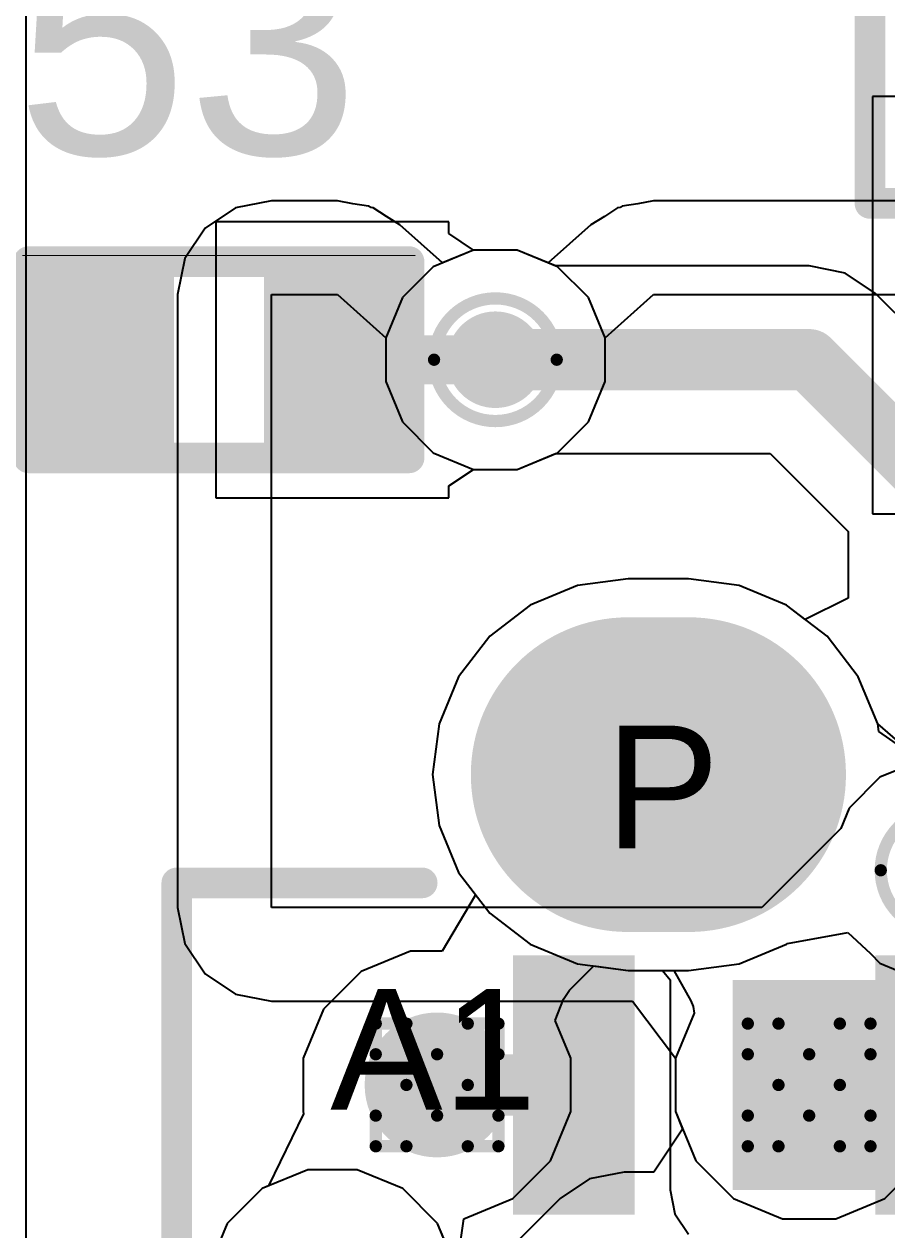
# Model space of a CAD drawing. Header units: inches. Extents: x -11 to 5379, y 0 to 5429.
# Drawn here: x 72.407 to 75.98, y 46.012 to 51.005 of the extents above; entities that cross this region are included whole.
import ezdxf

# ---------------------------------------------------------------- set-up
doc = ezdxf.new("R2010")
doc.units = ezdxf.units.IN
for name, color, linetype in [('Bottom Layer', 5, 'Continuous'), ('Bottom Solder', 6, 'Continuous'), ('Drill Drawing', 1, 'Continuous'), ('GND', 16, 'Continuous'), ('Multi-Layer', 9, 'Continuous'), ('Pad Holes', 156, 'Continuous'), ('PWR', 76, 'Continuous'), ('Top Layer', 1, 'Continuous'), ('Top Overlay', 2, 'Continuous'), ('Top Paste', 8, 'Continuous'), ('Top Solder', 216, 'Continuous'), ('Via Holes', 16, 'Continuous')]:
    doc.layers.add(name, color=color, linetype=linetype)
doc.styles.add('Arial', font='', dxfattribs={"height": 0.2})
doc.styles.get('Arial').set_extended_font_data('Arial')

# ---------------------------------------------------------------- blocks, each defined once
blk = doc.blocks.new('SOT_23_6_102')
at = {"layer": 'Top Layer'}
for points in [[(-1.92, 1.26), (-0.7, 1.26), (-0.7, 0.64), (-1.92, 0.64)], [(0.7, 1.26), (1.92, 1.26), (1.92, 0.64), (0.7, 0.64)], [(-1.92, 0.31), (-0.7, 0.31), (-0.7, -0.31), (-1.92, -0.31)], [(0.7, 0.31), (1.92, 0.31), (1.92, -0.31), (0.7, -0.31)], [(-1.92, -0.64), (-0.7, -0.64), (-0.7, -1.26), (-1.92, -1.26)], [(0.7, -0.64), (1.92, -0.64), (1.92, -1.26), (0.7, -1.26)]]:
    blk.add_hatch(color=1, dxfattribs=at).paths.add_polyline_path(points)
at = {"layer": 'Top Paste'}
for points in [[(-1.92, 1.26), (-0.7, 1.26), (-0.7, 0.64), (-1.92, 0.64)], [(0.7, 1.26), (1.92, 1.26), (1.92, 0.64), (0.7, 0.64)], [(-1.92, 0.31), (-0.7, 0.31), (-0.7, -0.31), (-1.92, -0.31)], [(0.7, 0.31), (1.92, 0.31), (1.92, -0.31), (0.7, -0.31)], [(-1.92, -0.64), (-0.7, -0.64), (-0.7, -1.26), (-1.92, -1.26)], [(0.7, -0.64), (1.92, -0.64), (1.92, -1.26), (0.7, -1.26)]]:
    blk.add_hatch(color=8, dxfattribs=at).paths.add_polyline_path(points)
at = {"layer": 'Top Solder'}
for points in [[(-2.0216, 1.3616), (-0.5984, 1.3616), (-0.5984, 0.5384), (-2.0216, 0.5384)], [(0.5984, 1.3616), (2.0216, 1.3616), (2.0216, 0.5384), (0.5984, 0.5384)], [(-2.0216, 0.4116), (-0.5984, 0.4116), (-0.5984, -0.4116), (-2.0216, -0.4116)], [(0.5984, 0.4116), (2.0216, 0.4116), (2.0216, -0.4116), (0.5984, -0.4116)], [(-2.0216, -0.5384), (-0.5984, -0.5384), (-0.5984, -1.3616), (-2.0216, -1.3616)], [(0.5984, -0.5384), (2.0216, -0.5384), (2.0216, -1.3616), (0.5984, -1.3616)]]:
    blk.add_hatch(color=216, dxfattribs=at).paths.add_polyline_path(points)
at = {"layer": 'Top Overlay'}
for points in [[(-0.889, 1.524, 0.127, 0.127, 0), (-0.889, 1.424, 0.127, 0.127, 0)], [(-0.889, 1.524, 0.127, 0.127, 0), (0.8636, 1.524, 0.127, 0.127, 0)], [(0.8636, 1.524, 0.127, 0.127, 0), (0.8636, 1.424, 0.127, 0.127, 0)], [(-2.1844, 1.0922, 0.127, 0.127, 0), (-2.1844, 0.8382, 0.127, 0.127, 0)], [(-2.1844, 1.0922, 0.127, 0.127, 0), (-2.0574, 0.9652, 0.127, 0.127, 0)], [(-2.0574, 0.9652, 0.127, 0.127, 0), (-2.1844, 0.8382, 0.127, 0.127, 0)], [(-0.889, -1.424, 0.127, 0.127, 0), (-0.889, -1.524, 0.127, 0.127, 0)], [(0.8636, -1.424, 0.127, 0.127, 0), (0.8636, -1.524, 0.127, 0.127, 0)], [(-0.889, -1.524, 0.127, 0.127, 0), (0.8636, -1.524, 0.127, 0.127, 0)]]:
    blk.add_lwpolyline(points, format="xyseb", dxfattribs=at)
for points in [[(-0.9207, 1.524, 0.0635, 0.0635, 1), (-0.8572, 1.524, 0.0635, 0.0635, 1)], [(-0.9207, 1.524, 0.0635, 0.0635, 1), (-0.8572, 1.524, 0.0635, 0.0635, 1)], [(0.8318, 1.524, 0.0635, 0.0635, 1), (0.8953, 1.524, 0.0635, 0.0635, 1)], [(0.8318, 1.524, 0.0635, 0.0635, 1), (0.8953, 1.524, 0.0635, 0.0635, 1)], [(-0.9207, 1.424, 0.0635, 0.0635, 1), (-0.8572, 1.424, 0.0635, 0.0635, 1)], [(0.8318, 1.424, 0.0635, 0.0635, 1), (0.8953, 1.424, 0.0635, 0.0635, 1)], [(-2.2161, 1.0922, 0.0635, 0.0635, 1), (-2.1526, 1.0922, 0.0635, 0.0635, 1)], [(-2.2161, 1.0922, 0.0635, 0.0635, 1), (-2.1526, 1.0922, 0.0635, 0.0635, 1)], [(-2.0892, 0.9652, 0.0635, 0.0635, 1), (-2.0257, 0.9652, 0.0635, 0.0635, 1)], [(-2.0892, 0.9652, 0.0635, 0.0635, 1), (-2.0257, 0.9652, 0.0635, 0.0635, 1)], [(-2.2161, 0.8382, 0.0635, 0.0635, 1), (-2.1526, 0.8382, 0.0635, 0.0635, 1)], [(-2.2161, 0.8382, 0.0635, 0.0635, 1), (-2.1526, 0.8382, 0.0635, 0.0635, 1)], [(-0.9207, -1.424, 0.0635, 0.0635, 1), (-0.8572, -1.424, 0.0635, 0.0635, 1)], [(0.8318, -1.424, 0.0635, 0.0635, 1), (0.8953, -1.424, 0.0635, 0.0635, 1)], [(-0.9207, -1.524, 0.0635, 0.0635, 1), (-0.8572, -1.524, 0.0635, 0.0635, 1)], [(-0.9207, -1.524, 0.0635, 0.0635, 1), (-0.8572, -1.524, 0.0635, 0.0635, 1)], [(0.8318, -1.524, 0.0635, 0.0635, 1), (0.8953, -1.524, 0.0635, 0.0635, 1)], [(0.8318, -1.524, 0.0635, 0.0635, 1), (0.8953, -1.524, 0.0635, 0.0635, 1)]]:
    blk.add_lwpolyline(points, format="xyseb", close=True, dxfattribs=at)
blk = doc.blocks.new('R___0402_322')
at = {"layer": 'Top Layer'}
for points in [[(-0.6985, -0.3175), (-0.6985, 0.3175), (-0.2413, 0.3175), (-0.2413, -0.3175)], [(0.2413, -0.3175), (0.2413, 0.3175), (0.6985, 0.3175), (0.6985, -0.3175)]]:
    blk.add_hatch(color=1, dxfattribs=at).paths.add_polyline_path(points)
at = {"layer": 'Top Paste'}
for points in [[(-0.6985, -0.3175), (-0.6985, 0.3175), (-0.2413, 0.3175), (-0.2413, -0.3175)], [(0.2413, -0.3175), (0.2413, 0.3175), (0.6985, 0.3175), (0.6985, -0.3175)]]:
    blk.add_hatch(color=8, dxfattribs=at).paths.add_polyline_path(points)
at = {"layer": 'Top Solder'}
for points in [[(-0.7535, -0.3725), (-0.7535, 0.3725), (-0.1863, 0.3725), (-0.1863, -0.3725)], [(0.1863, -0.3725), (0.1863, 0.3725), (0.7535, 0.3725), (0.7535, -0.3725)]]:
    blk.add_hatch(color=216, dxfattribs=at).paths.add_polyline_path(points)
at = {"layer": 'Top Overlay'}
for points in [[(-0.7874, 0.4064, 0.127, 0.127, 0), (-0.7874, -0.4064, 0.127, 0.127, 0)], [(0.7874, 0.4064, 0.127, 0.127, 0), (-0.7874, 0.4064, 0.127, 0.127, 0)], [(0.7874, 0.4064, 0.127, 0.127, 0), (0.7874, -0.4064, 0.127, 0.127, 0)], [(0.7874, -0.4064, 0.127, 0.127, 0), (-0.7874, -0.4064, 0.127, 0.127, 0)], [(0.8128, -0.4318, 0.00323, 0.00323, 0), (-0.8128, -0.4318, 0.00323, 0.00323, 0)]]:
    blk.add_lwpolyline(points, format="xyseb", dxfattribs=at)
for points in [[(-0.8191, 0.4064, 0.0635, 0.0635, 1), (-0.7556, 0.4064, 0.0635, 0.0635, 1)], [(-0.8191, 0.4064, 0.0635, 0.0635, 1), (-0.7556, 0.4064, 0.0635, 0.0635, 1)], [(0.7556, 0.4064, 0.0635, 0.0635, 1), (0.8191, 0.4064, 0.0635, 0.0635, 1)], [(0.7556, 0.4064, 0.0635, 0.0635, 1), (0.8191, 0.4064, 0.0635, 0.0635, 1)], [(-0.8191, -0.4064, 0.0635, 0.0635, 1), (-0.7556, -0.4064, 0.0635, 0.0635, 1)], [(-0.8191, -0.4064, 0.0635, 0.0635, 1), (-0.7556, -0.4064, 0.0635, 0.0635, 1)], [(0.7556, -0.4064, 0.0635, 0.0635, 1), (0.8191, -0.4064, 0.0635, 0.0635, 1)], [(0.7556, -0.4064, 0.0635, 0.0635, 1), (0.8191, -0.4064, 0.0635, 0.0635, 1)], [(-0.8136, -0.4318, 0.00161, 0.00161, 1), (-0.812, -0.4318, 0.00161, 0.00161, 1)], [(0.812, -0.4318, 0.00161, 0.00161, 1), (0.8136, -0.4318, 0.00161, 0.00161, 1)]]:
    blk.add_lwpolyline(points, format="xyseb", close=True, dxfattribs=at)
blk = doc.blocks.new('U263_163N_4BQC65_517')
at = {"layer": 'Bottom Layer'}
h = blk.add_hatch(color=5, dxfattribs=at)
edge = h.paths.add_edge_path()
edge.add_arc((-2.525, 2.15), 0.55, 90, 270)
edge.add_line((-2.525, 1.6), (-2.275, 1.6))
edge.add_arc((-2.275, 2.15), 0.55, 270, 450)
edge.add_line((-2.275, 2.7), (-2.525, 2.7))
at = {"layer": 'Bottom Solder'}
h = blk.add_hatch(color=6, dxfattribs=at)
edge = h.paths.add_edge_path()
edge.add_arc((-2.525, 2.15), 0.6516, 90, 270)
edge.add_line((-2.525, 1.4984), (-2.275, 1.4984))
edge.add_arc((-2.275, 2.15), 0.6516, 270, 450)
edge.add_line((-2.275, 2.8016), (-2.525, 2.8016))
at = {"layer": 'GND'}
h = blk.add_hatch(color=16, dxfattribs=at)
edge = h.paths.add_edge_path()
edge.add_arc((-2.525, 2.15), 0.55, 90, 270)
edge.add_line((-2.525, 1.6), (-2.275, 1.6))
edge.add_arc((-2.275, 2.15), 0.55, 270, 450)
edge.add_line((-2.275, 2.7), (-2.525, 2.7))
at = {"layer": 'Multi-Layer'}
h = blk.add_hatch(color=9, dxfattribs=at)
edge = h.paths.add_edge_path()
edge.add_arc((-2.525, 2.15), 0.55, 90, 270)
edge.add_line((-2.525, 1.6), (-2.275, 1.6))
edge.add_arc((-2.275, 2.15), 0.55, 270, 450)
edge.add_line((-2.275, 2.7), (-2.525, 2.7))
at = {"layer": 'Pad Holes'}
h = blk.add_hatch(color=7, dxfattribs=at)
edge = h.paths.add_edge_path()
edge.add_arc((-2.525, 2.15), 0.3, 90, 270)
edge.add_line((-2.525, 1.85), (-2.275, 1.85))
edge.add_arc((-2.275, 2.15), 0.3, 270, 450)
edge.add_line((-2.275, 2.45), (-2.525, 2.45))
at = {"layer": 'PWR'}
h = blk.add_hatch(color=76, dxfattribs=at)
edge = h.paths.add_edge_path()
edge.add_arc((-2.525, 2.15), 0.55, 90, 270)
edge.add_line((-2.525, 1.6), (-2.275, 1.6))
edge.add_arc((-2.275, 2.15), 0.55, 270, 450)
edge.add_line((-2.275, 2.7), (-2.525, 2.7))
at = {"layer": 'Top Layer'}
h = blk.add_hatch(color=1, dxfattribs=at)
edge = h.paths.add_edge_path()
edge.add_arc((-2.525, 2.15), 0.55, 90, 270)
edge.add_line((-2.525, 1.6), (-2.275, 1.6))
edge.add_arc((-2.275, 2.15), 0.55, 270, 450)
edge.add_line((-2.275, 2.7), (-2.525, 2.7))
blk.add_hatch(color=1, dxfattribs=at).paths.add_polyline_path([(-2.9, 0.43), (-2.9, 1.3), (-2.6, 1.3), (-2.6, 0.43)])
at = {"layer": 'Top Paste'}
blk.add_hatch(color=8, dxfattribs=at).paths.add_polyline_path([(-2.9, 0.43), (-2.9, 1.3), (-2.6, 1.3), (-2.6, 0.43)])
at = {"layer": 'Top Solder'}
h = blk.add_hatch(color=216, dxfattribs=at)
edge = h.paths.add_edge_path()
edge.add_arc((-2.525, 2.15), 0.6516, 90, 270)
edge.add_line((-2.525, 1.4984), (-2.275, 1.4984))
edge.add_arc((-2.275, 2.15), 0.6516, 270, 450)
edge.add_line((-2.275, 2.8016), (-2.525, 2.8016))
for points in [[(-3.0016, 0.3284), (-3.0016, 1.4016), (-2.4984, 1.4016), (-2.4984, 0.3284)], [(-1.5016, 0.3284), (-1.5016, 1.4016), (-0.9984, 1.4016), (-0.9984, 0.3284)]]:
    blk.add_hatch(color=216, dxfattribs=at).paths.add_polyline_path(points)
at = {"layer": 'Top Overlay'}
for points in [[(-4.3942, -1.7018, 0.127, 0.127, 0), (-4.3942, 1.7018, 0.127, 0.127, 0)], [(-4.3942, 1.7018, 0.127, 0.127, 0), (-3.3782, 1.7018, 0.127, 0.127, 0)]]:
    blk.add_lwpolyline(points, format="xyseb", dxfattribs=at)
for points in [[(-4.4259, 1.7018, 0.0635, 0.0635, 1), (-4.3624, 1.7018, 0.0635, 0.0635, 1)], [(-4.4259, 1.7018, 0.0635, 0.0635, 1), (-4.3624, 1.7018, 0.0635, 0.0635, 1)], [(-3.4099, 1.7018, 0.0635, 0.0635, 1), (-3.3464, 1.7018, 0.0635, 0.0635, 1)]]:
    blk.add_lwpolyline(points, format="xyseb", close=True, dxfattribs=at)
at = {"layer": 'Top Overlay', "style": 'Arial'}
blk.add_text('A1', height=0.5, rotation=360, dxfattribs=at).set_placement((-3.7592, 0.762))

msp = doc.modelspace()

# ---------------------------------------------------------------- hatches: boundary and pattern name
at = {"layer": 'Bottom Layer'}
h = msp.add_hatch(color=5, dxfattribs=at)
edge = h.paths.add_edge_path()
edge.add_arc((74.3586, 49.6155), 0.2, 0, 360)
h = msp.add_hatch(color=5, dxfattribs=at)
edge = h.paths.add_edge_path()
edge.add_arc((74.1172, 46.6122), 0.3, 0, 360)
h = msp.add_hatch(color=5, dxfattribs=at)
edge = h.paths.add_edge_path()
edge.add_arc((75.6578, 46.6122), 0.3, 0, 360)
at = {"layer": 'GND'}
h = msp.add_hatch(color=16, dxfattribs=at)
edge = h.paths.add_edge_path()
edge.add_arc((74.3586, 49.6155), 0.2, 0, 360)
h = msp.add_hatch(color=16, dxfattribs=at)
edge = h.paths.add_edge_path()
edge.add_arc((74.1172, 46.6122), 0.3, 0, 360)
h = msp.add_hatch(color=16, dxfattribs=at)
edge = h.paths.add_edge_path()
edge.add_arc((75.6578, 46.6122), 0.3, 0, 360)
at = {"layer": 'PWR'}
h = msp.add_hatch(color=76, dxfattribs=at)
edge = h.paths.add_edge_path()
edge.add_arc((74.3586, 49.6155), 0.2, 0, 360)
h = msp.add_hatch(color=76, dxfattribs=at)
edge = h.paths.add_edge_path()
edge.add_arc((74.1172, 46.6122), 0.3, 0, 360)
h = msp.add_hatch(color=76, dxfattribs=at)
edge = h.paths.add_edge_path()
edge.add_arc((75.6578, 46.6122), 0.3, 0, 360)
at = {"layer": 'Top Layer'}
h = msp.add_hatch(color=1, dxfattribs=at)
edge = h.paths.add_edge_path()
edge.add_arc((74.3586, 49.6155), 0.2, 0, 360)
msp.add_hatch(color=1, dxfattribs=at).paths.add_polyline_path([(75.3409, 46.1772), (76.2993, 46.1772), (76.2993, 47.0472), (75.3409, 47.0472)])
h = msp.add_hatch(color=1, dxfattribs=at)
edge = h.paths.add_edge_path()
edge.add_arc((74.1172, 46.6122), 0.3, 0, 360)
h = msp.add_hatch(color=1, dxfattribs=at)
edge = h.paths.add_edge_path()
edge.add_arc((75.6578, 46.6122), 0.3, 0, 360)
at = {"layer": 'Via Holes'}
h = msp.add_hatch(color=7, dxfattribs=at)
edge = h.paths.add_edge_path()
edge.add_arc((74.3586, 49.6155), 0.1, 0, 360)
h = msp.add_hatch(color=7, dxfattribs=at)
edge = h.paths.add_edge_path()
edge.add_arc((74.1172, 46.6122), 0.15, 0, 360)
h = msp.add_hatch(color=7, dxfattribs=at)
edge = h.paths.add_edge_path()
edge.add_arc((75.6578, 46.6122), 0.15, 0, 360)

# ---------------------------------------------------------------- linework, layer by layer
at = {"layer": 'Bottom Layer'}
for p, q in [((74.2683, 50.0695), (74.1014, 50.0004)), ((74.4489, 50.0695), (74.2683, 50.0695)), ((74.6071, 50.0039), (74.4489, 50.0695)), ((74.1014, 50.0004), (73.9737, 49.8727)), ((75.6578, 50.0039), (74.6071, 50.0039)), ((75.8065, 49.9744), (75.6578, 50.0039)), ((75.9325, 49.8902), (75.8065, 49.9744)), ((76.4829, 49.3398), (75.9325, 49.8902)), ((73.9737, 49.8727), (73.9046, 49.7058)), ((73.9046, 49.7058), (73.9046, 49.5252)), ((73.9046, 49.5252), (73.9737, 49.3583)), ((73.9737, 49.3583), (74.1014, 49.2306)), ((74.1014, 49.2306), (74.2683, 49.1615)), ((74.4489, 49.1615), (74.6071, 49.227)), ((74.6071, 49.227), (75.4969, 49.227)), ((75.4969, 49.227), (75.8197, 48.9042)), ((74.2683, 49.1615), (74.4489, 49.1615)), ((75.8197, 48.9042), (75.8197, 48.6274)), ((74.9086, 48.7081), (74.6987, 48.6805)), ((75.1586, 48.7081), (74.9086, 48.7081)), ((75.3685, 48.6805), (75.1586, 48.7081)), ((74.6987, 48.6805), (74.5031, 48.5995)), ((75.5641, 48.5995), (75.3685, 48.6805)), ((74.5031, 48.5995), (74.3352, 48.4706)), ((75.6419, 48.5397), (75.5641, 48.5995)), ((75.8197, 48.6274), (75.6419, 48.5397)), ((74.3352, 48.4706), (74.2063, 48.3027)), ((74.2063, 48.3027), (74.1253, 48.1071)), ((74.1253, 48.1071), (74.0977, 47.8972)), ((74.0977, 47.8972), (74.1253, 47.6873)), ((74.1253, 47.6873), (74.2063, 47.4917)), ((74.2063, 47.4917), (74.3352, 47.3238)), ((74.3352, 47.3238), (74.5031, 47.1949)), ((74.5031, 47.1949), (74.6987, 47.1139)), ((74.6987, 47.1139), (74.9086, 47.0863)), ((74.9086, 47.0863), (75.0969, 47.0863)), ((75.0969, 47.0863), (75.1683, 46.9609)), ((75.1683, 46.9609), (75.1779, 46.9377)), ((75.1815, 46.9101), (75.1038, 46.7224)), ((75.1779, 46.9377), (75.1815, 46.9101)), ((75.1038, 46.7224), (75.1038, 46.502)), ((75.1038, 46.502), (75.1339, 46.4293)), ((75.1339, 46.4293), (75.0151, 46.2515)), ((73.5814, 46.2612), (73.3924, 46.183)), ((73.7858, 46.2612), (73.5814, 46.2612)), ((73.9748, 46.183), (73.7858, 46.2612)), ((74.8919, 46.2515), (74.7482, 46.2229)), ((75.0151, 46.2515), (74.8919, 46.2515)), ((74.7482, 46.2229), (74.6264, 46.1415)), ((73.3924, 46.183), (73.2479, 46.0384)), ((74.1194, 46.0384), (73.9748, 46.183)), ((74.6264, 46.1415), (74.3619, 45.877)), ((73.2479, 46.0384), (73.1696, 45.8494)), ((74.164, 45.9306), (74.1194, 46.0384))]:
    msp.add_line(p, q, dxfattribs=at)
for points in [[(74.3586, 49.6155, 0.254, 0.254, 0), (75.6578, 49.6155, 0.254, 0.254, 0)], [(75.6578, 49.6155, 0.254, 0.254, 0), (76.2082, 49.0651, 0.254, 0.254, 0)]]:
    msp.add_lwpolyline(points, format="xyseb", dxfattribs=at)
for points in [[(74.2951, 49.6155, 0.127, 0.127, 1), (74.4221, 49.6155, 0.127, 0.127, 1)], [(75.5943, 49.6155, 0.127, 0.127, 1), (75.7213, 49.6155, 0.127, 0.127, 1)], [(75.5943, 49.6155, 0.127, 0.127, 1), (75.7213, 49.6155, 0.127, 0.127, 1)]]:
    msp.add_lwpolyline(points, format="xyseb", close=True, dxfattribs=at)
at = {"layer": 'Drill Drawing'}
for points in [[(74.6126, 49.6155, 0.0508, 0.0508, 1), (74.1046, 49.6155, 0.0508, 0.0508, 1)], [(74.0919, 49.6155, 0.0254, 0.0254, 1), (74.1173, 49.6155, 0.0254, 0.0254, 1)], [(74.5999, 49.6155, 0.0254, 0.0254, 1), (74.6253, 49.6155, 0.0254, 0.0254, 1)], [(76.4622, 47.5012, 0.0508, 0.0508, 1), (75.9542, 47.5012, 0.0508, 0.0508, 1)], [(75.9415, 47.5012, 0.0254, 0.0254, 1), (75.9669, 47.5012, 0.0254, 0.0254, 1)], [(73.8505, 46.8662, 0.0254, 0.0254, 1), (73.8759, 46.8662, 0.0254, 0.0254, 1)], [(73.8505, 46.8662, 0.0254, 0.0254, 1), (73.8759, 46.8662, 0.0254, 0.0254, 1)], [(73.9775, 46.8662, 0.0254, 0.0254, 1), (74.0029, 46.8662, 0.0254, 0.0254, 1)], [(73.9775, 46.8662, 0.0254, 0.0254, 1), (74.0029, 46.8662, 0.0254, 0.0254, 1)], [(74.2315, 46.8662, 0.0254, 0.0254, 1), (74.2569, 46.8662, 0.0254, 0.0254, 1)], [(74.2315, 46.8662, 0.0254, 0.0254, 1), (74.2569, 46.8662, 0.0254, 0.0254, 1)], [(74.3585, 46.8662, 0.0254, 0.0254, 1), (74.3839, 46.8662, 0.0254, 0.0254, 1)], [(74.3585, 46.8662, 0.0254, 0.0254, 1), (74.3839, 46.8662, 0.0254, 0.0254, 1)], [(75.3911, 46.8662, 0.0254, 0.0254, 1), (75.4165, 46.8662, 0.0254, 0.0254, 1)], [(75.3911, 46.8662, 0.0254, 0.0254, 1), (75.4165, 46.8662, 0.0254, 0.0254, 1)], [(75.5181, 46.8662, 0.0254, 0.0254, 1), (75.5435, 46.8662, 0.0254, 0.0254, 1)], [(75.5181, 46.8662, 0.0254, 0.0254, 1), (75.5435, 46.8662, 0.0254, 0.0254, 1)], [(75.7721, 46.8662, 0.0254, 0.0254, 1), (75.7975, 46.8662, 0.0254, 0.0254, 1)], [(75.7721, 46.8662, 0.0254, 0.0254, 1), (75.7975, 46.8662, 0.0254, 0.0254, 1)], [(75.8991, 46.8662, 0.0254, 0.0254, 1), (75.9245, 46.8662, 0.0254, 0.0254, 1)], [(75.8991, 46.8662, 0.0254, 0.0254, 1), (75.9245, 46.8662, 0.0254, 0.0254, 1)], [(73.8505, 46.7392, 0.0254, 0.0254, 1), (73.8759, 46.7392, 0.0254, 0.0254, 1)], [(73.8505, 46.7392, 0.0254, 0.0254, 1), (73.8759, 46.7392, 0.0254, 0.0254, 1)], [(74.1045, 46.7392, 0.0254, 0.0254, 1), (74.1299, 46.7392, 0.0254, 0.0254, 1)], [(74.1045, 46.7392, 0.0254, 0.0254, 1), (74.1299, 46.7392, 0.0254, 0.0254, 1)], [(74.3585, 46.7392, 0.0254, 0.0254, 1), (74.3839, 46.7392, 0.0254, 0.0254, 1)], [(74.3585, 46.7392, 0.0254, 0.0254, 1), (74.3839, 46.7392, 0.0254, 0.0254, 1)], [(75.3911, 46.7392, 0.0254, 0.0254, 1), (75.4165, 46.7392, 0.0254, 0.0254, 1)], [(75.3911, 46.7392, 0.0254, 0.0254, 1), (75.4165, 46.7392, 0.0254, 0.0254, 1)], [(75.6451, 46.7392, 0.0254, 0.0254, 1), (75.6705, 46.7392, 0.0254, 0.0254, 1)], [(75.6451, 46.7392, 0.0254, 0.0254, 1), (75.6705, 46.7392, 0.0254, 0.0254, 1)], [(75.8991, 46.7392, 0.0254, 0.0254, 1), (75.9245, 46.7392, 0.0254, 0.0254, 1)], [(75.8991, 46.7392, 0.0254, 0.0254, 1), (75.9245, 46.7392, 0.0254, 0.0254, 1)], [(73.9775, 46.6122, 0.0254, 0.0254, 1), (74.0029, 46.6122, 0.0254, 0.0254, 1)], [(73.9775, 46.6122, 0.0254, 0.0254, 1), (74.0029, 46.6122, 0.0254, 0.0254, 1)], [(74.2315, 46.6122, 0.0254, 0.0254, 1), (74.2569, 46.6122, 0.0254, 0.0254, 1)], [(74.2315, 46.6122, 0.0254, 0.0254, 1), (74.2569, 46.6122, 0.0254, 0.0254, 1)], [(75.5181, 46.6122, 0.0254, 0.0254, 1), (75.5435, 46.6122, 0.0254, 0.0254, 1)], [(75.5181, 46.6122, 0.0254, 0.0254, 1), (75.5435, 46.6122, 0.0254, 0.0254, 1)], [(75.7721, 46.6122, 0.0254, 0.0254, 1), (75.7975, 46.6122, 0.0254, 0.0254, 1)], [(75.7721, 46.6122, 0.0254, 0.0254, 1), (75.7975, 46.6122, 0.0254, 0.0254, 1)], [(73.8505, 46.4852, 0.0254, 0.0254, 1), (73.8759, 46.4852, 0.0254, 0.0254, 1)], [(73.8505, 46.4852, 0.0254, 0.0254, 1), (73.8759, 46.4852, 0.0254, 0.0254, 1)], [(74.1045, 46.4852, 0.0254, 0.0254, 1), (74.1299, 46.4852, 0.0254, 0.0254, 1)], [(74.1045, 46.4852, 0.0254, 0.0254, 1), (74.1299, 46.4852, 0.0254, 0.0254, 1)], [(74.3585, 46.4852, 0.0254, 0.0254, 1), (74.3839, 46.4852, 0.0254, 0.0254, 1)], [(74.3585, 46.4852, 0.0254, 0.0254, 1), (74.3839, 46.4852, 0.0254, 0.0254, 1)], [(75.3911, 46.4852, 0.0254, 0.0254, 1), (75.4165, 46.4852, 0.0254, 0.0254, 1)], [(75.3911, 46.4852, 0.0254, 0.0254, 1), (75.4165, 46.4852, 0.0254, 0.0254, 1)], [(75.6451, 46.4852, 0.0254, 0.0254, 1), (75.6705, 46.4852, 0.0254, 0.0254, 1)], [(75.6451, 46.4852, 0.0254, 0.0254, 1), (75.6705, 46.4852, 0.0254, 0.0254, 1)], [(75.8991, 46.4852, 0.0254, 0.0254, 1), (75.9245, 46.4852, 0.0254, 0.0254, 1)], [(75.8991, 46.4852, 0.0254, 0.0254, 1), (75.9245, 46.4852, 0.0254, 0.0254, 1)], [(73.8505, 46.3582, 0.0254, 0.0254, 1), (73.8759, 46.3582, 0.0254, 0.0254, 1)], [(73.8505, 46.3582, 0.0254, 0.0254, 1), (73.8759, 46.3582, 0.0254, 0.0254, 1)], [(73.9775, 46.3582, 0.0254, 0.0254, 1), (74.0029, 46.3582, 0.0254, 0.0254, 1)], [(73.9775, 46.3582, 0.0254, 0.0254, 1), (74.0029, 46.3582, 0.0254, 0.0254, 1)], [(74.2315, 46.3582, 0.0254, 0.0254, 1), (74.2569, 46.3582, 0.0254, 0.0254, 1)], [(74.2315, 46.3582, 0.0254, 0.0254, 1), (74.2569, 46.3582, 0.0254, 0.0254, 1)], [(74.3585, 46.3582, 0.0254, 0.0254, 1), (74.3839, 46.3582, 0.0254, 0.0254, 1)], [(74.3585, 46.3582, 0.0254, 0.0254, 1), (74.3839, 46.3582, 0.0254, 0.0254, 1)], [(75.3911, 46.3582, 0.0254, 0.0254, 1), (75.4165, 46.3582, 0.0254, 0.0254, 1)], [(75.3911, 46.3582, 0.0254, 0.0254, 1), (75.4165, 46.3582, 0.0254, 0.0254, 1)], [(75.5181, 46.3582, 0.0254, 0.0254, 1), (75.5435, 46.3582, 0.0254, 0.0254, 1)], [(75.5181, 46.3582, 0.0254, 0.0254, 1), (75.5435, 46.3582, 0.0254, 0.0254, 1)], [(75.7721, 46.3582, 0.0254, 0.0254, 1), (75.7975, 46.3582, 0.0254, 0.0254, 1)], [(75.7721, 46.3582, 0.0254, 0.0254, 1), (75.7975, 46.3582, 0.0254, 0.0254, 1)], [(75.8991, 46.3582, 0.0254, 0.0254, 1), (75.9245, 46.3582, 0.0254, 0.0254, 1)], [(75.8991, 46.3582, 0.0254, 0.0254, 1), (75.9245, 46.3582, 0.0254, 0.0254, 1)]]:
    msp.add_lwpolyline(points, format="xyseb", close=True, dxfattribs=at)
for points in [[(73.8632, 46.7392, 0.0508, 0.0508, 0), (73.8632, 46.8662, 0.0508, 0.0508, 0)], [(73.8632, 46.8662, 0.0508, 0.0508, 0), (73.9902, 46.8662, 0.0508, 0.0508, 0)], [(73.9902, 46.8662, 0.0508, 0.0508, 0), (74.1172, 46.7392, 0.0508, 0.0508, 0)], [(74.1172, 46.7392, 0.0508, 0.0508, 0), (74.2442, 46.8662, 0.0508, 0.0508, 0)], [(74.2442, 46.8662, 0.0508, 0.0508, 0), (74.3712, 46.8662, 0.0508, 0.0508, 0)], [(74.3712, 46.7392, 0.0508, 0.0508, 0), (74.3712, 46.8662, 0.0508, 0.0508, 0)], [(75.4038, 46.7392, 0.0508, 0.0508, 0), (75.4038, 46.8662, 0.0508, 0.0508, 0)], [(75.4038, 46.8662, 0.0508, 0.0508, 0), (75.5308, 46.8662, 0.0508, 0.0508, 0)], [(75.5308, 46.8662, 0.0508, 0.0508, 0), (75.6578, 46.7392, 0.0508, 0.0508, 0)], [(75.6578, 46.7392, 0.0508, 0.0508, 0), (75.7848, 46.8662, 0.0508, 0.0508, 0)], [(75.7848, 46.8662, 0.0508, 0.0508, 0), (75.9118, 46.8662, 0.0508, 0.0508, 0)], [(75.9118, 46.7392, 0.0508, 0.0508, 0), (75.9118, 46.8662, 0.0508, 0.0508, 0)], [(73.8632, 46.7392, 0.0508, 0.0508, 0), (73.9902, 46.6122, 0.0508, 0.0508, 0)], [(74.2442, 46.6122, 0.0508, 0.0508, 0), (74.3712, 46.7392, 0.0508, 0.0508, 0)], [(75.4038, 46.7392, 0.0508, 0.0508, 0), (75.5308, 46.6122, 0.0508, 0.0508, 0)], [(75.7848, 46.6122, 0.0508, 0.0508, 0), (75.9118, 46.7392, 0.0508, 0.0508, 0)], [(73.8632, 46.4852, 0.0508, 0.0508, 0), (73.9902, 46.6122, 0.0508, 0.0508, 0)], [(74.2442, 46.6122, 0.0508, 0.0508, 0), (74.3712, 46.4852, 0.0508, 0.0508, 0)], [(75.4038, 46.4852, 0.0508, 0.0508, 0), (75.5308, 46.6122, 0.0508, 0.0508, 0)], [(75.7848, 46.6122, 0.0508, 0.0508, 0), (75.9118, 46.4852, 0.0508, 0.0508, 0)], [(73.8632, 46.3582, 0.0508, 0.0508, 0), (73.8632, 46.4852, 0.0508, 0.0508, 0)], [(73.9902, 46.3582, 0.0508, 0.0508, 0), (74.1172, 46.4852, 0.0508, 0.0508, 0)], [(74.1172, 46.4852, 0.0508, 0.0508, 0), (74.2442, 46.3582, 0.0508, 0.0508, 0)], [(74.3712, 46.3582, 0.0508, 0.0508, 0), (74.3712, 46.4852, 0.0508, 0.0508, 0)], [(75.4038, 46.3582, 0.0508, 0.0508, 0), (75.4038, 46.4852, 0.0508, 0.0508, 0)], [(75.5308, 46.3582, 0.0508, 0.0508, 0), (75.6578, 46.4852, 0.0508, 0.0508, 0)], [(75.6578, 46.4852, 0.0508, 0.0508, 0), (75.7848, 46.3582, 0.0508, 0.0508, 0)], [(75.9118, 46.3582, 0.0508, 0.0508, 0), (75.9118, 46.4852, 0.0508, 0.0508, 0)], [(73.8632, 46.3582, 0.0508, 0.0508, 0), (73.9902, 46.3582, 0.0508, 0.0508, 0)], [(74.2442, 46.3582, 0.0508, 0.0508, 0), (74.3712, 46.3582, 0.0508, 0.0508, 0)], [(75.4038, 46.3582, 0.0508, 0.0508, 0), (75.5308, 46.3582, 0.0508, 0.0508, 0)], [(75.7848, 46.3582, 0.0508, 0.0508, 0), (75.9118, 46.3582, 0.0508, 0.0508, 0)]]:
    msp.add_lwpolyline(points, format="xyseb", dxfattribs=at)
at = {"layer": 'GND'}
for p, q in [((73.2827, 50.2445), (73.1567, 50.1603)), ((73.4314, 50.2741), (73.2827, 50.2445)), ((73.7042, 50.2741), (73.4314, 50.2741)), ((73.7684, 50.2613), (73.7042, 50.2741)), ((73.8331, 50.252), (73.7684, 50.2613)), ((73.8423, 50.2466), (73.8331, 50.252)), ((73.8528, 50.2445), (73.8423, 50.2466)), ((73.9072, 50.2081), (73.8528, 50.2445)), ((74.8644, 50.2445), (74.81, 50.2081)), ((74.8749, 50.2466), (74.8644, 50.2445)), ((74.8841, 50.252), (74.8749, 50.2466)), ((74.9488, 50.2613), (74.8841, 50.252)), ((75.0131, 50.2741), (74.9488, 50.2613)), ((79.8542, 50.2741), (75.0131, 50.2741)), ((73.9636, 50.1748), (73.9072, 50.2081)), ((74.81, 50.2081), (74.7537, 50.1748)), ((73.1567, 50.1603), (73.0725, 50.0343)), ((74.1401, 50.0164), (73.9636, 50.1748)), ((74.7537, 50.1748), (74.5771, 50.0164)), ((73.0725, 50.0343), (73.0429, 49.8856)), ((74.2683, 50.0695), (74.1401, 50.0164)), ((74.4489, 50.0695), (74.2683, 50.0695)), ((74.5771, 50.0164), (74.4489, 50.0695)), ((73.0429, 49.8856), (73.0429, 47.3472)), ((73.4314, 47.3472), (73.4314, 49.8856)), ((73.4314, 49.8856), (73.7042, 49.8856)), ((73.7042, 49.8856), (73.9046, 49.7058)), ((74.8126, 49.7058), (75.0131, 49.8856)), ((75.0131, 49.8856), (79.8542, 49.8856)), ((73.9046, 49.7058), (73.9046, 49.5252)), ((74.8126, 49.5252), (74.8126, 49.7058)), ((73.9046, 49.5252), (73.9737, 49.3583)), ((74.7435, 49.3583), (74.8126, 49.5252)), ((73.9737, 49.3583), (74.1014, 49.2306)), ((74.6158, 49.2306), (74.7435, 49.3583)), ((74.1014, 49.2306), (74.2683, 49.1615)), ((74.4489, 49.1615), (74.6158, 49.2306)), ((74.2683, 49.1615), (74.4489, 49.1615)), ((76.0356, 47.9211), (75.951, 47.8861)), ((75.951, 47.8861), (75.8233, 47.7584)), ((75.8233, 47.7584), (75.7883, 47.6738)), ((75.7883, 47.6738), (75.4617, 47.3472)), ((73.0429, 47.3472), (73.0725, 47.1985)), ((75.4617, 47.3472), (73.4314, 47.3472)), ((73.0725, 47.1985), (73.1567, 47.0725)), ((73.1567, 47.0725), (73.2827, 46.9883)), ((73.2827, 46.9883), (73.4314, 46.9587)), ((73.4314, 46.9587), (74.9268, 46.9587)), ((74.9268, 46.9587), (75.1038, 46.7224)), ((75.1038, 46.7224), (75.1038, 46.502)), ((75.1038, 46.502), (75.1881, 46.2984)), ((75.1881, 46.2984), (75.344, 46.1425)), ((75.9716, 46.1425), (76.1275, 46.2984)), ((73.5814, 46.2612), (73.3924, 46.183)), ((73.7858, 46.2612), (73.5814, 46.2612)), ((73.9748, 46.183), (73.7858, 46.2612)), ((73.3924, 46.183), (73.2479, 46.0384)), ((74.1194, 46.0384), (73.9748, 46.183)), ((75.344, 46.1425), (75.5476, 46.0582)), ((75.768, 46.0582), (75.9716, 46.1425)), ((75.5476, 46.0582), (75.768, 46.0582)), ((73.2479, 46.0384), (73.1696, 45.8494)), ((74.1976, 45.8494), (74.1194, 46.0384))]:
    msp.add_line(p, q, dxfattribs=at)
at = {"layer": 'PWR'}
for p, q in [((72.4154, 45.0991), (72.4154, 51.5874)), ((74.2683, 50.0695), (74.1014, 50.0004)), ((74.4489, 50.0695), (74.2683, 50.0695)), ((74.6158, 50.0004), (74.4489, 50.0695)), ((74.1014, 50.0004), (73.9737, 49.8727)), ((74.7435, 49.8727), (74.6158, 50.0004)), ((73.9737, 49.8727), (73.9046, 49.7058)), ((74.8126, 49.7058), (74.7435, 49.8727)), ((73.9046, 49.7058), (73.9046, 49.5252)), ((74.8126, 49.5252), (74.8126, 49.7058)), ((73.9046, 49.5252), (73.9737, 49.3583)), ((74.7435, 49.3583), (74.8126, 49.5252)), ((73.9737, 49.3583), (74.1014, 49.2306)), ((74.6158, 49.2306), (74.7435, 49.3583)), ((74.1014, 49.2306), (74.2683, 49.1615)), ((74.4489, 49.1615), (74.6158, 49.2306)), ((74.2683, 49.1615), (74.4489, 49.1615)), ((74.9086, 48.7081), (74.6987, 48.6805)), ((75.1586, 48.7081), (74.9086, 48.7081)), ((75.3685, 48.6805), (75.1586, 48.7081)), ((74.6987, 48.6805), (74.5031, 48.5995)), ((75.5641, 48.5995), (75.3685, 48.6805)), ((74.5031, 48.5995), (74.3352, 48.4706)), ((75.732, 48.4706), (75.5641, 48.5995)), ((74.3352, 48.4706), (74.2063, 48.3027)), ((75.8609, 48.3027), (75.732, 48.4706)), ((74.2063, 48.3027), (74.1253, 48.1071)), ((75.9419, 48.1071), (75.8609, 48.3027)), ((74.1253, 48.1071), (74.0977, 47.8972)), ((76.1179, 47.9552), (75.9419, 48.1071)), ((74.0977, 47.8972), (74.1253, 47.6873)), ((74.1253, 47.6873), (74.2063, 47.4917)), ((74.2063, 47.4917), (74.276, 47.4009)), ((74.2752, 47.3967), (74.1388, 47.1662)), ((74.276, 47.4009), (74.2752, 47.3967)), ((75.5676, 47.1976), (75.8183, 47.2431)), ((75.8183, 47.2431), (75.9111, 47.1562)), ((75.3685, 47.1139), (75.5641, 47.1949)), ((75.5641, 47.1949), (75.5676, 47.1976)), ((74.007, 47.1662), (73.8034, 47.0819)), ((74.1388, 47.1662), (74.007, 47.1662)), ((75.9111, 47.1562), (75.951, 47.1163)), ((74.6657, 47.0044), (74.7667, 47.1049)), ((74.7667, 47.1049), (74.9086, 47.0863)), ((75.1586, 47.0863), (75.3685, 47.1139)), ((75.951, 47.1163), (76.1179, 47.0472)), ((73.8034, 47.0819), (73.6475, 46.926)), ((74.9086, 47.0863), (75.1586, 47.0863)), ((74.6411, 46.9676), (74.6657, 47.0044)), ((74.6062, 46.8792), (74.6411, 46.9676)), ((73.6475, 46.926), (73.5632, 46.7224)), ((74.6712, 46.7224), (74.6062, 46.8792)), ((73.5632, 46.7224), (73.5632, 46.502)), ((74.6712, 46.502), (74.6712, 46.7224)), ((73.5639, 46.4921), (73.4198, 46.1943)), ((73.5632, 46.502), (73.5639, 46.4921)), ((74.5869, 46.2984), (74.6712, 46.502)), ((74.431, 46.1425), (74.5869, 46.2984)), ((73.4198, 46.1943), (73.3924, 46.183)), ((73.3924, 46.183), (73.2479, 46.0384)), ((74.2274, 46.0582), (74.431, 46.1425)), ((74.1976, 45.8494), (74.2274, 46.0582)), ((73.2479, 46.0384), (73.1696, 45.8494))]:
    msp.add_line(p, q, dxfattribs=at)
at = {"layer": 'Top Layer'}
for p, q in [((77.0476, 50.7058), (75.9196, 50.7058)), ((75.9196, 50.7058), (75.9196, 48.9778)), ((74.1662, 50.187), (73.201, 50.187)), ((73.201, 50.187), (73.201, 49.044)), ((74.1662, 50.1377), (74.1662, 50.187)), ((74.2683, 50.0695), (74.1662, 50.1377)), ((74.4489, 50.0695), (74.2683, 50.0695)), ((74.6158, 50.0004), (74.4489, 50.0695)), ((74.7435, 49.8727), (74.6158, 50.0004)), ((74.8126, 49.7058), (74.7435, 49.8727)), ((74.8126, 49.5252), (74.8126, 49.7058)), ((74.7435, 49.3583), (74.8126, 49.5252)), ((74.6158, 49.2306), (74.7435, 49.3583)), ((74.4489, 49.1615), (74.6158, 49.2306)), ((74.1662, 49.0933), (74.2683, 49.1615)), ((74.2683, 49.1615), (74.4489, 49.1615)), ((74.1662, 49.044), (74.1662, 49.0933)), ((73.201, 49.044), (74.1662, 49.044)), ((75.9196, 48.9778), (76.5165, 48.9778)), ((74.9086, 48.7081), (74.6987, 48.6805)), ((75.1586, 48.7081), (74.9086, 48.7081)), ((75.3685, 48.6805), (75.1586, 48.7081)), ((74.6987, 48.6805), (74.5031, 48.5995)), ((75.5641, 48.5995), (75.3685, 48.6805)), ((74.5031, 48.5995), (74.3352, 48.4706)), ((75.732, 48.4706), (75.5641, 48.5995)), ((74.3352, 48.4706), (74.2063, 48.3027)), ((75.8609, 48.3027), (75.732, 48.4706)), ((74.2063, 48.3027), (74.1253, 48.1071)), ((75.9419, 48.1071), (75.8609, 48.3027)), ((74.1253, 48.1071), (74.0977, 47.8972)), ((75.9459, 48.0764), (75.9419, 48.1071)), ((76.1179, 47.9552), (75.9459, 48.0764)), ((74.0977, 47.8972), (74.1253, 47.6873)), ((74.1253, 47.6873), (74.2063, 47.4917)), ((74.2063, 47.4917), (74.3352, 47.3238)), ((74.3352, 47.3238), (74.5031, 47.1949)), ((74.5031, 47.1949), (74.6987, 47.1139)), ((74.6987, 47.1139), (74.9086, 47.0863)), ((74.9086, 47.0863), (75.0499, 47.0863)), ((75.0499, 47.0863), (75.0819, 47.0472)), ((75.0819, 47.0472), (75.0819, 46.1772)), ((73.5814, 46.2612), (73.3924, 46.183)), ((73.7858, 46.2612), (73.5814, 46.2612)), ((73.9748, 46.183), (73.7858, 46.2612)), ((73.3924, 46.183), (73.2479, 46.0384)), ((74.1194, 46.0384), (73.9748, 46.183)), ((75.0819, 46.1772), (75.1016, 46.0781)), ((75.1016, 46.0781), (75.1578, 45.9941)), ((73.2479, 46.0384), (73.1696, 45.8494)), ((74.1976, 45.8494), (74.1194, 46.0384))]:
    msp.add_line(p, q, dxfattribs=at)
for points in [[(73.6836, 49.6155, 0.2032, 0.2032, 0), (74.3586, 49.6155, 0.2032, 0.2032, 0)], [(76.0812, 47.5012, 0.2032, 0.2032, 0), (76.2082, 47.5012, 0.2032, 0.2032, 0)], [(74.1172, 46.6122, 0.254, 0.254, 0), (74.6836, 46.6122, 0.254, 0.254, 0)]]:
    msp.add_lwpolyline(points, format="xyseb", dxfattribs=at)
for points in [[(73.6328, 49.6155, 0.1016, 0.1016, 1), (73.7344, 49.6155, 0.1016, 0.1016, 1)], [(74.3078, 49.6155, 0.1016, 0.1016, 1), (74.4094, 49.6155, 0.1016, 0.1016, 1)], [(74.0537, 46.6122, 0.127, 0.127, 1), (74.1807, 46.6122, 0.127, 0.127, 1)], [(74.6201, 46.6122, 0.127, 0.127, 1), (74.7471, 46.6122, 0.127, 0.127, 1)]]:
    msp.add_lwpolyline(points, format="xyseb", close=True, dxfattribs=at)

# ---------------------------------------------------------------- block references
for name, p, rotation in [('SOT_23_6_102', (77.4336, 51.1518), 90), ('R___0402_322', (73.2137, 49.6155), 180)]:
    msp.add_blockref(name, p, dxfattribs=dict(rotation=rotation))
msp.add_blockref('U263_163N_4BQC65_517', (77.4336, 45.7472))

# ---------------------------------------------------------------- texts
at = {"layer": 'Drill Drawing', "style": 'Arial'}
msp.add_text('P', height=0.508, dxfattribs=at).set_placement((74.8135, 47.5925))
at = {"layer": 'Top Overlay', "style": 'Arial'}
msp.add_text('R153', height=0.9144, dxfattribs=at).set_placement((70.7413, 50.4649))

doc.saveas('drawing.dxf')
